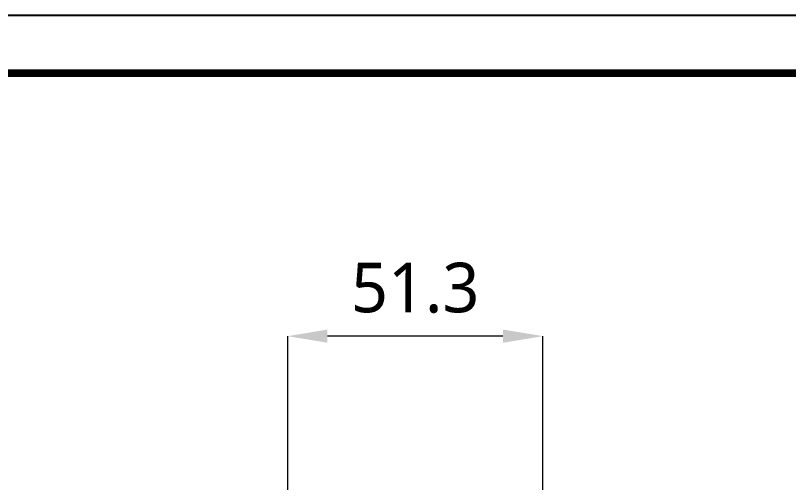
# Model space of a CAD drawing. Extents: x 4 to 1239, y 0 to 509.
# Drawn here: x 111.5 to 189.2, y 203 to 250 of the extents above; entities that cross this region are included whole.
import ezdxf

# ---------------------------------------------------------------- set-up
doc = ezdxf.new("R2010")
doc.units = 0
doc.header["$LTSCALE"] = 10
doc.header["$MEASUREMENT"] = 0
doc.header["$PDMODE"] = 3
doc.header["$PDSIZE"] = -10
doc.layers.get('0').update_dxf_attribs({"linetype": 'CONTINUOUS'})
doc.layers.get('DEFPOINTS').update_dxf_attribs({"linetype": 'CONTINUOUS'})
doc.styles.add('Daelim Dimension', font='')
doc.styles.get('Daelim Dimension').set_extended_font_data('NanumGothic')
doc.dimstyles.new('DEFAULT', dxfattribs={"dimscale": 2, "dimtxt": 2, "dimasz": 2, "dimexe": 0, "dimexo": 2, "dimgap": 1, "dimtad": 1, "dimdec": 1, "dimzin": 9, "dimdsep": 46, "dimtxsty": 'Daelim Dimension', "dimcen": 0.5, "dimclrd": 252, "dimclre": 252, "dimclrt": 3, "dimadec": 1, "dimazin": 0, "dimtfac": 1, "dimtdec": 1, "dimtix": 1, "dimtmove": 0, "dimatfit": 3, "dimfxl": 1, "dimtolj": 1, "dimtzin": 1, "dimlwd": 9, "dimlwe": 9, "dimarcsym": 0})

# ---------------------------------------------------------------- blocks, each defined once
blk = doc.blocks.new('*D5')
at = {"color": 5, "lineweight": 9, "ltscale": 0.5, "transparency": 16777216}
for p, q in [((138.861, 85.341), (138.861, 217.727)), ((160.517, 217.727), (142.861, 217.727)), ((164.517, 175.146), (164.517, 217.727))]:
    blk.add_line(p, q, dxfattribs=at)
at = {"color": 5, "ltscale": 0.5, "transparency": 16777216}
for points in [[(142.861, 218.393), (142.861, 217.06), (138.861, 217.727)], [(160.517, 218.393), (160.517, 217.06), (164.517, 217.727)]]:
    blk.add_solid(points, dxfattribs=at)
at = {"layer": 'DEFPOINTS', "color": 0, "ltscale": 0.5, "transparency": 16777216}
for p in [(138.861, 217.727), (164.517, 171.146), (138.861, 81.341)]:
    blk.add_point(p, dxfattribs=at)
at = {"color": 7, "ltscale": 0.5, "transparency": 16777216, "insert": (151.689, 222.577), "char_height": 5, "attachment_point": 5, "style": 'Daelim Dimension'}
blk.add_mtext('\\A1;51.3', dxfattribs=at)

msp = doc.modelspace()

# ---------------------------------------------------------------- linework, layer by layer
at = {"ltscale": 0.5}
msp.add_lwpolyline([(3.658, 0), (344.886, 0), (344.886, 250.024), (3.658, 250.024)], close=True, dxfattribs=at)
at = {"color": 5, "linetype": 'ByBlock', "lineweight": 200, "const_width": 0.786}
msp.add_lwpolyline([(9.145, 10.706), (339.366, 10.706), (339.366, 244.219), (9.145, 244.219)], close=True, dxfattribs=at)

# ---------------------------------------------------------------- dimensions: what is measured, and where the dimension line sits
at = {"ltscale": 0.5}
dim = msp.add_linear_dim(base=(138.861, 217.727), p1=(164.517, 171.146), p2=(138.861, 81.341), dimstyle='DEFAULT', override={"dimtxt": 2.5, "dimlfac": 2, "dimclrd": 5, "dimclre": 5, "dimclrt": 7}, dxfattribs=at)
dim.commit()
dim.dimension.update_dxf_attribs({"geometry": '*D5', "text_midpoint": (151.689, 222.577)})

doc.saveas('drawing.dxf')
